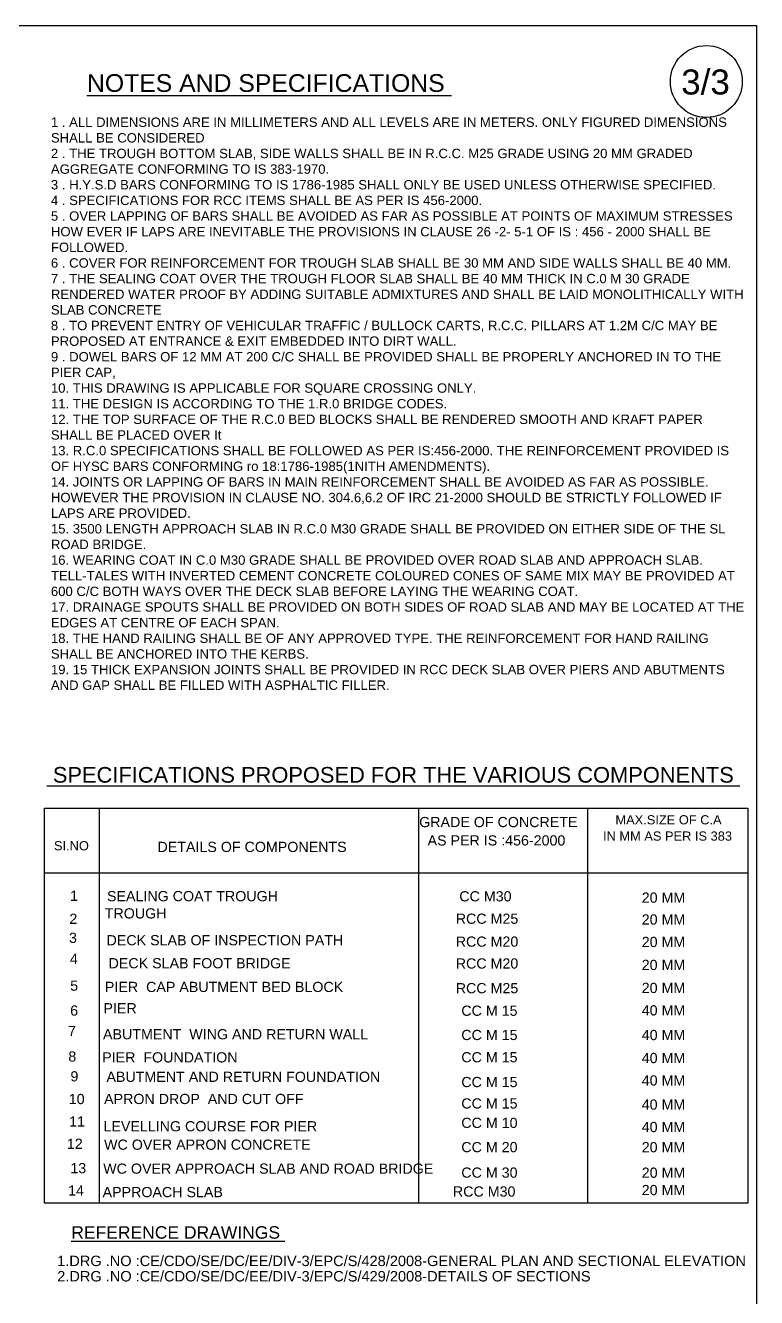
# Model space of a CAD drawing. Header units: millimetres. Extents: x -53216227 to -53198861, y 22132090 to 22143050.
# Drawn here: x -53202367 to -53198861, y 22136948 to 22143050 of the extents above; entities that cross this region are included whole.
import ezdxf

# ---------------------------------------------------------------- set-up
doc = ezdxf.new("R2010")
doc.units = ezdxf.units.MM
doc.header["$MEASUREMENT"] = 0
for name, color, linetype in [('DIMENSION', 7, 'Continuous'), ('DIMENSIONS', 7, 'Continuous'), ('TEXT', 7, 'Continuous')]:
    doc.layers.add(name, color=color, linetype=linetype)
doc.styles.get("Standard").update_dxf_attribs({"font": 'arial.ttf', "height": 40})

msp = doc.modelspace()

# ---------------------------------------------------------------- linework, layer by layer
at = {"layer": 'DIMENSION', "color": 0}
for points in [[(-53198861.5, 22132090.3), (-53216227.3, 22132090.3), (-53216227.3, 22143049.6), (-53198861.5, 22143049.6)], [(-53202275.2, 22139295), (-53198902.8, 22139295), (-53198902.8, 22137400.9), (-53202275.2, 22137400.9)]]:
    msp.add_lwpolyline(points, close=True, dxfattribs=at)
for points in [[(-53202013.5, 22139295), (-53202013.5, 22137400.9)], [(-53200482.7, 22139295), (-53200482.7, 22137400.9)], [(-53199671.5, 22139295), (-53199671.5, 22137400.9)], [(-53202275.2, 22138985.5), (-53198902.8, 22138985.5)]]:
    msp.add_lwpolyline(points, dxfattribs=at)
msp.add_circle((-53199102.2, 22142780.5), 172.5, dxfattribs=at)

# ---------------------------------------------------------------- texts
for s, height, p in [('%%U SPECIFICATIONS PROPOSED FOR THE VARIOUS COMPONENTS ', 75, (-53202264.9, 22139417.4)), ('%%UREFERENCE DRAWINGS ', 60, (-53202147.4, 22137229.9)), ('1.DRG .NO :CE/CDO/SE/DC/EE/DIV-3/EPC/S/428/2008-GENERAL PLAN AND SECTIONAL ELEVATION ', 50, (-53202215.2, 22137098.5)), ('2.DRG .NO :CE/CDO/SE/DC/EE/DIV-3/EPC/S/429/2008-DETAILS OF SECTIONS', 50, (-53202214.9, 22137024.8))]:
    msp.add_text(s, height=height, dxfattribs=at).set_placement(p)
at = {"layer": 'DIMENSIONS', "color": 0}
msp.add_text('SI.NO', height=44.02, dxfattribs=at).set_placement((-53202230.5, 22139092.9))
at = {"layer": 'TEXT', "color": 0}
for s, height, p in [('3/3', 120, (-53199222.7, 22142718.3)), ('%%UNOTES AND SPECIFICATIONS ', 85, (-53202072.1, 22142730.8)), ('GRADE OF CONCRETE ', 48.908, (-53200479.2, 22139204)), ('MAX.SIZE OF C.A ', 44.017, (-53199538.1, 22139217.2)), ('AS PER IS :456-2000', 48.908, (-53200439, 22139116)), ('IN MM AS PER IS 383', 44.017, (-53199597.7, 22139139.2)), ('DETAILS OF COMPONENTS', 48.908, (-53201734.1, 22139084.8)), ('1 ', 48.91, (-53202153.6, 22138850.3)), ('SEALING COAT TROUGH ', 48.908, (-53201976.2, 22138848.6)), ('CC M30', 48.91, (-53200286.8, 22138847.8)), ('20 MM', 48.91, (-53199412, 22138841.5)), ('TROUGH ', 48.91, (-53201986.9, 22138765.9)), ('2', 48.9, (-53202156.6, 22138739.9)), ('RCC M25', 48.91, (-53200303.8, 22138740.4)), ('20 MM', 48.91, (-53199412, 22138736.6)), ('3', 48.9, (-53202158.4, 22138648.9)), ('DECK SLAB OF INSPECTION PATH ', 48.908, (-53201978.2, 22138637.2)), ('RCC M20', 48.91, (-53200303.8, 22138630.5)), ('20 MM', 48.91, (-53199412, 22138629)), ('4', 48.9, (-53202154.1, 22138548.3)), ('DECK SLAB FOOT BRIDGE', 48.908, (-53201968.5, 22138526.9)), ('RCC M20', 48.91, (-53200303.8, 22138525.6)), ('20 MM', 48.91, (-53199412, 22138518.7)), ('5', 48.9, (-53202152.7, 22138419.2)), ('PIER  CAP ABUTMENT BED BLOCK ', 48.908, (-53201986.2, 22138413.1)), ('RCC M25', 48.91, (-53200303.8, 22138407.2)), ('20 MM', 48.91, (-53199412, 22138408.4)), ('6', 48.9, (-53202152.7, 22138300.1)), ('PIER ', 48.91, (-53201993.1, 22138311)), ('CC M 15', 48.91, (-53200277.1, 22138299)), ('40 MM', 48.91, (-53199412, 22138300.8)), ('7', 48.9, (-53202163, 22138201.6)), ('ABUTMENT  WING AND RETURN WALL ', 48.908, (-53201995.3, 22138186.3)), ('CC M 15', 48.91, (-53200277.1, 22138182.6)), ('40 MM', 48.91, (-53199412, 22138182.4)), ('8', 48.9, (-53202161.6, 22138079.7)), ('PIER  FOUNDATION ', 48.908, (-53201999.2, 22138075.2)), ('CC M 15', 48.91, (-53200277.1, 22138075.9)), ('40 MM', 48.91, (-53199412, 22138072.1)), ('9', 48.9, (-53202151.4, 22137984.3)), ('ABUTMENT AND RETURN FOUNDATION ', 48.908, (-53201978.8, 22137982)), ('CC M 15', 48.91, (-53200277.1, 22137956.9)), ('40 MM', 48.91, (-53199412, 22137964.5)), ('10', 48.91, (-53202159.6, 22137875.4)), ('APRON DROP  AND CUT OFF ', 48.908, (-53201990.1, 22137875.7)), ('CC M 15', 48.91, (-53200277.1, 22137854.2)), ('40 MM', 48.91, (-53199412, 22137848.8)), ('11', 48.91, (-53202157.8, 22137767.8)), ('LEVELLING COURSE FOR PIER ', 48.908, (-53201993.1, 22137744.8)), ('CC M 10', 48.91, (-53200277.1, 22137761.1)), ('40 MM', 48.91, (-53199412, 22137741.2)), ('12', 48.91, (-53202168.5, 22137660.6)), ('WC OVER APRON CONCRETE ', 48.908, (-53201990.1, 22137656.5)), ('CC M 20', 48.91, (-53200277.1, 22137644.7)), ('20 MM', 48.91, (-53199412, 22137644.3)), ('13', 48.91, (-53202151.9, 22137544)), ('WC OVER APPROACH SLAB AND ROAD BRIDGE  ', 48.908, (-53201994.3, 22137541.6)), ('CC M 30', 48.91, (-53200277.1, 22137522.5)), ('20 MM', 48.91, (-53199412, 22137522.2)), ('14', 48.91, (-53202162.7, 22137436.7)), ('APPROACH SLAB ', 48.908, (-53201997.4, 22137429)), ('RCC M30', 48.91, (-53200317.5, 22137431.9)), ('20 MM', 48.91, (-53199412, 22137438.8))]:
    msp.add_text(s, height=height, dxfattribs=at).set_placement(p)
at = {"layer": 'TEXT', "color": 0, "insert": (-53202245.1, 22142608), "char_height": 45, "width": 3315.466, "attachment_point": 1}
msp.add_mtext('1 . ALL DIMENSIONS ARE IN MILLIMETERS AND ALL LEVELS ARE IN METERS. ONLY FIGURED DIMENSIONS SHALL BE CONSIDERED \\P2 . THE TROUGH BOTTOM SLAB, SIDE WALLS SHALL BE IN R.C.C. M25 GRADE USING 20 MM GRADED AGGREGATE CONFORMING TO IS 383-1970. \\P3 . H.Y.S.D BARS CONFORMING TO IS 1786-1985 SHALL ONLY BE USED UNLESS OTHERWISE SPECIFIED. \\P4 . SPECIFICATIONS FOR RCC ITEMS SHALL BE AS PER IS 456-2000.\\P5 . OVER LAPPING OF BARS SHALL BE AVOIDED AS FAR AS POSSIBLE AT POINTS OF MAXIMUM STRESSES HOW EVER IF LAPS ARE INEVITABLE THE PROVISIONS IN CLAUSE 26 -2- 5-1 OF IS : 456 - 2000 SHALL BE FOLLOWED. \\P6 . COVER FOR REINFORCEMENT FOR TROUGH SLAB SHALL BE 30 MM AND SIDE WALLS SHALL BE 40 MM. \\P7 . THE SEALING COAT OVER THE TROUGH FLOOR SLAB SHALL BE 40 MM THICK IN C.0 M 30 GRADE RENDERED WATER PROOF BY ADDING SUITABLE ADMIXTURES AND SHALL BE LAID MONOLITHICALLY WITH SLAB CONCRETE \\P8 . TO PREVENT ENTRY OF VEHICULAR TRAFFIC / BULLOCK CARTS, R.C.C. PILLARS AT 1.2M C/C MAY BE PROPOSED AT ENTRANCE & EXIT EMBEDDED INTO DIRT WALL. \\P9 . DOWEL BARS OF 12 MM AT 200 C/C SHALL BE PROVIDED SHALL BE PROPERLY ANCHORED IN TO THE PIER CAP, \\P10. THIS DRAWING IS APPLICABLE FOR SQUARE CROSSING ONLY. \\P11. THE DESIGN IS ACCORDING TO THE 1.R.0 BRIDGE CODES. \\P12. THE TOP SURFACE OF THE R.C.0 BED BLOCKS SHALL BE RENDERED SMOOTH AND KRAFT PAPER SHALL BE PLACED OVER It \\P13. R.C.0 SPECIFICATIONS SHALL BE FOLLOWED AS PER IS:456-2000. THE REINFORCEMENT PROVIDED IS OF HYSC BARS CONFORMING ro 18:1786-1985(1NITH AMENDMENTS). \\P14. JOINTS OR LAPPING OF BARS IN MAIN REINFORCEMENT SHALL BE AVOIDED AS FAR AS POSSIBLE. HOWEVER THE PROVISION IN CLAUSE NO. 304.6,6.2 OF IRC 21-2000 SHOULD BE STRICTLY FOLLOWED IF LAPS ARE PROVIDED. \\P15. 3500 LENGTH APPROACH SLAB IN R.C.0 M30 GRADE SHALL BE PROVIDED ON EITHER SIDE OF THE SL ROAD BRIDGE. \\P16. WEARING COAT IN C.0 M30 GRADE SHALL BE PROVIDED OVER ROAD SLAB AND APPROACH SLAB. TELL-TALES WITH INVERTED CEMENT CONCRETE COLOURED CONES OF SAME MIX MAY BE PROVIDED AT 600 C/C BOTH WAYS OVER THE DECK SLAB BEFORE LAYING THE WEARING COAT. \\P17. DRAINAGE SPOUTS SHALL BE PROVIDED ON BOTH SIDES OF ROAD SLAB AND MAY BE LOCATED AT THE EDGES AT CENTRE OF EACH SPAN. \\P18. THE HAND RAILING SHALL BE OF ANY APPROVED TYPE. THE REINFORCEMENT FOR HAND RAILING SHALL BE ANCHORED INTO THE KERBS. \\P19. 15 THICK EXPANSION JOINTS SHALL BE PROVIDED IN RCC DECK SLAB OVER PIERS AND ABUTMENTS AND GAP SHALL BE FILLED WITH ASPHALTIC FILLER. ', dxfattribs=at)

doc.saveas('drawing.dxf')
